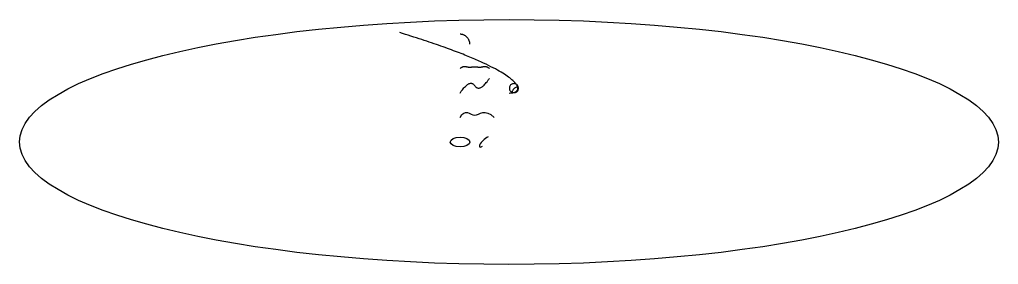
# Model space of a CAD drawing. Header units: millimetres. Extents: x -900 to 1100, y -250 to 250.
import ezdxf

# ---------------------------------------------------------------- set-up
doc = ezdxf.new("R2010")
doc.units = ezdxf.units.MM

msp = doc.modelspace()

# ---------------------------------------------------------------- linework, layer by layer
for centre, major_axis, ratio in [((100, 0), (1000, 0), 0.25), ((0, 0), (20, 0), 0.5)]:
    msp.add_ellipse(centre, major_axis=major_axis, ratio=ratio)
msp.add_ellipse((50, 0), major_axis=(10, 10), ratio=0.3, start_param=0.5, end_param=4)
msp.add_open_spline([(100, 100), (120, 100), (120, 120), (100, 120), (100, 100), (120, 100), (120, 120)], degree=3, knots=[0, 1, 2, 3, 4, 5, 6, 7, 8, 9, 10])
msp.add_rational_spline([(20, 200), (20, 220), (0, 220)], [1, 0.707106781187, 1], degree=2)
for points, degree in [([(0, 150), (10, 160), (20, 140), (30, 170), (40, 140), (50, 160), (60, 150)], 5), ([(0, 100), (20, 130), (40, 100), (60, 130)], 2), ([(0, 50), (10, 70), (30, 40), (50, 70), (70, 50)], 3)]:
    msp.add_open_spline(points, degree=degree)

doc.saveas('drawing.dxf')
